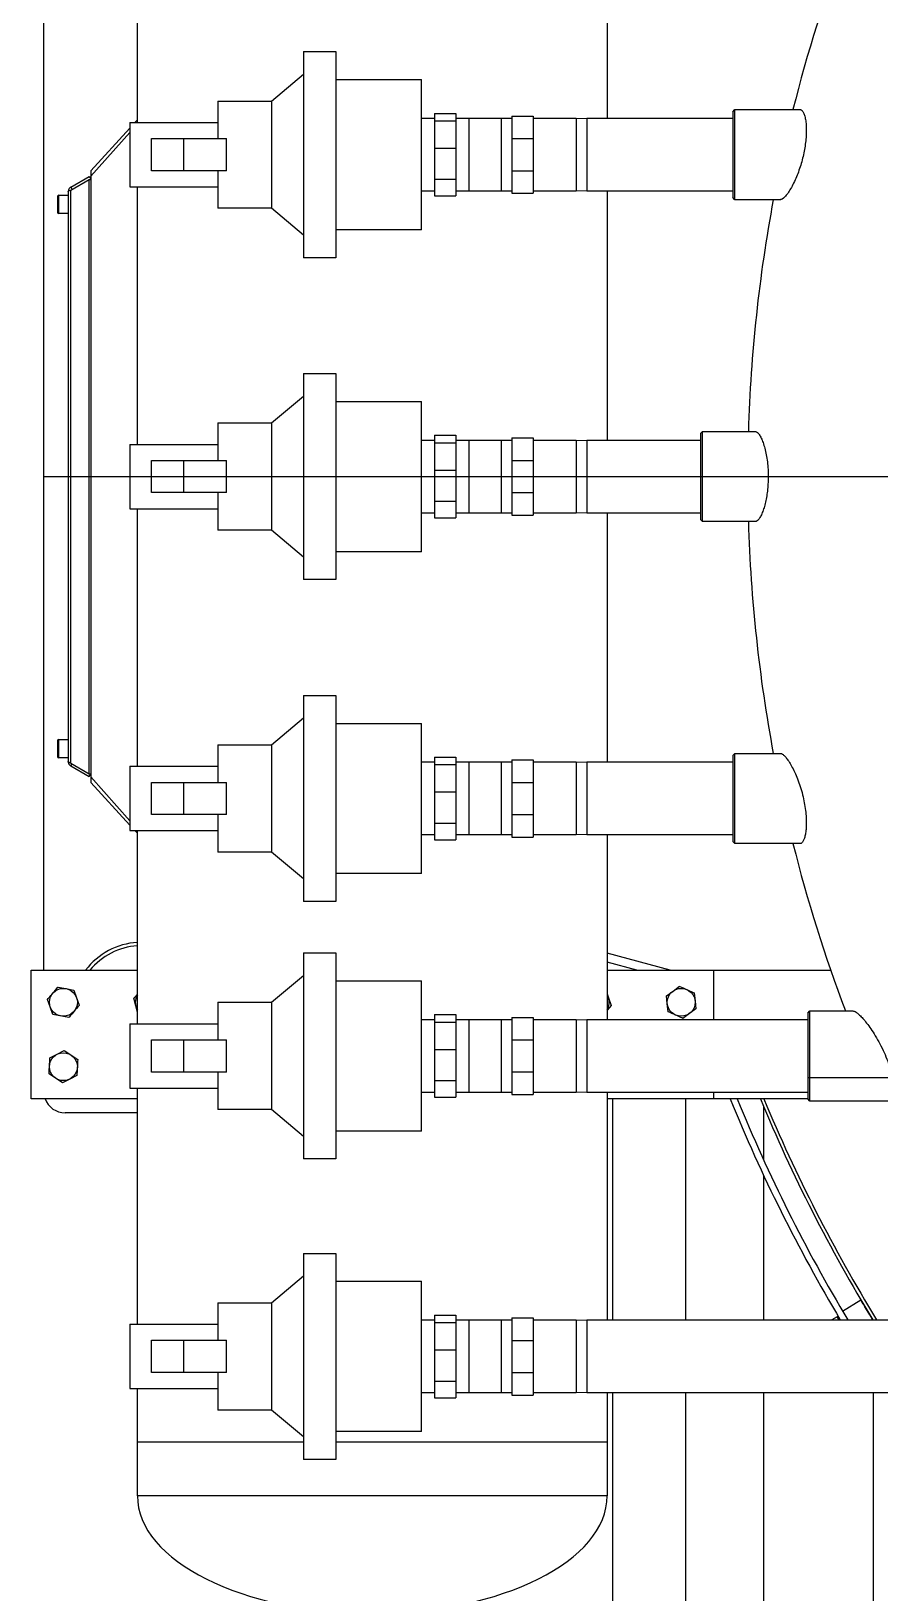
# Model space of a CAD drawing. Header units: millimetres. Extents: x -62354 to 129108, y -71259 to 35407.
# Drawn here: x -24122 to -23726, y 19358 to 20086 of the extents above; entities that cross this region are included whole.
import ezdxf

# ---------------------------------------------------------------- set-up
doc = ezdxf.new("R2010")
doc.units = ezdxf.units.MM
doc.header["$MEASUREMENT"] = 0
doc.layers.add('1st FL Layout xrf$0$CR-Machine', color=7, linetype='Continuous', transparency=0.5)

# ---------------------------------------------------------------- blocks, each defined once
blk = doc.blocks.new('1st FL Layout xrf$0$skjfdhkjhwiueriy872342343243')
at = {"color": 253}
for p, q in [((1200, -1031.19), (1200, 1031.19)), ((1480, -675), (1480, 675))]:
    blk.add_line(p, q, dxfattribs=at)
for p, q in [((1593, -778), (1593, -605)), ((1627, -605), (1627, -778)), ((1491, -636.39), (1491, -674)), ((1589.37, -646.85), (1588.08, -647.63)), ((1590.63, -646.1), (1589.37, -646.85)), ((1591.77, -645.41), (1590.63, -646.1)), ((1592.73, -644.83), (1591.77, -645.41)), ((1593, -644.67), (1592.73, -644.83)), ((1627, -644.5), (1745.51, -644.5)), ((1449, -674), (1449, -653.96)), ((1583.78, -650.21), (1583.71, -650.25)), ((1588.85, -658.8), (1583.71, -650.25)), ((1584.15, -649.99), (1583.78, -650.21)), ((1584.81, -649.59), (1584.15, -649.99)), ((1585.73, -649.04), (1584.81, -649.59)), ((1586.84, -648.37), (1585.73, -649.04)), ((1588.08, -647.63), (1586.84, -648.37)), ((1593, -660.42), (1591.52, -661.31)), ((1591.52, -661.31), (1593, -663.77)), ((1591.63, -661.24), (1591.8, -660.56)), ((1591.8, -660.56), (1591.96, -660.46)), ((1591.96, -660.46), (1592.4, -660.2)), ((1592.4, -660.2), (1593, -659.84)), ((1592.55, -660.11), (1592.55, -660.1)), ((1592.76, -659.98), (1592.8, -659.95)), ((1592.8, -659.95), (1592.81, -659.94)), ((1430, -768.5), (1430, -664.31)), ((1450, -675), (1449, -674)), ((1491, -674), (1449, -674)), ((1450, -675), (1490, -675)), ((1453, -778), (1453, -675)), ((1487, -675), (1487, -778)), ((1491, -674), (1490, -675)), ((1490, -675), (1490, -768.5)), ((1029, -709), (1029, -678.55)), ((1371, -678.55), (1371, -709)), ((1071, -687.55), (1071, -709)), ((1329, -709), (1329, -687.77)), ((1518.6, -695.5), (1493.78, -695.5)), ((1593, -695.5), (1525.74, -695.5)), ((1823.66, -695.5), (1627, -695.5)), ((1179, -724), (1179, -699.45)), ((1221, -699.23), (1221, -724)), ((1030, -710), (1029, -709)), ((1071, -709), (1029, -709)), ((1030, -710), (1070, -710)), ((1033, -778), (1033, -710)), ((1067, -710), (1067, -778)), ((1071, -709), (1070, -710)), ((1330, -710), (1329, -709)), ((1371, -709), (1329, -709)), ((1330, -710), (1370, -710)), ((1333, -778), (1333, -710)), ((1367, -710), (1367, -778)), ((1371, -709), (1370, -710)), ((1430, -719), (1453, -719)), ((1487, -719), (1490, -719)), ((1180, -725), (1179, -724)), ((1221, -724), (1179, -724)), ((1180, -725), (1220, -725)), ((1183, -778), (1183, -725)), ((1217, -725), (1217, -778)), ((1221, -724), (1220, -725)), ((1440.61, -727.91), (1444.34, -727.53)), ((1444.34, -727.53), (1448.08, -727.15)), ((1448.08, -727.15), (1450.27, -730.2)), ((1439.73, -737.8), (1437.53, -734.76)), ((1450.27, -730.2), (1452.47, -733.24)), ((1490, -732.06), (1593, -732.06)), ((1627, -732.06), (1822.1, -732.06)), ((1430, -739.21), (1422.15, -768.5)), ((1441.92, -740.85), (1439.73, -737.8)), ((1445.66, -740.47), (1441.92, -740.85)), ((1449.39, -740.09), (1445.66, -740.47)), ((1430, -754.67), (1426.29, -768.5)), ((947, -768.5), (1033, -768.5)), ((1067, -768.5), (1183, -768.5)), ((1217, -768.5), (1333, -768.5)), ((1367, -768.5), (1453, -768.5)), ((1441.02, -768.5), (1442.87, -767.86)), ((1441.54, -768.5), (1442.09, -768.19)), ((1442.09, -768.19), (1442.87, -767.86)), ((1442.87, -767.86), (1446.42, -766.63)), ((1446.42, -766.63), (1448.58, -768.5)), ((1487, -768.5), (1593, -768.5)), ((1490, -766.06), (1593, -766.06)), ((1627, -766.06), (1822.1, -766.06)), ((1627, -768.5), (1675, -768.5)), ((1650, -768.5), (1650, -895)), ((1675, -768.5), (1675, -987.5)), ((1033.16, -783), (1033, -778)), ((1033, -778), (1067, -778)), ((1067, -778), (1066.84, -783)), ((1183.16, -783), (1183, -778)), ((1183, -778), (1217, -778)), ((1217, -778), (1216.84, -783)), ((1333.16, -783), (1333, -778)), ((1333, -778), (1367, -778)), ((1367, -778), (1366.84, -783)), ((1453.16, -783), (1453, -778)), ((1453, -778), (1487, -778)), ((1487, -778), (1486.84, -783)), ((1593.16, -783), (1593, -778)), ((1593, -778), (1627, -778)), ((1627, -778), (1626.84, -783)), ((1033, -803), (1033, -783)), ((1033, -783), (1067, -783)), ((1067, -783), (1067, -803)), ((1183, -803), (1183, -783)), ((1183, -783), (1217, -783)), ((1217, -783), (1217, -803)), ((1333, -803), (1333, -783)), ((1333, -783), (1367, -783)), ((1367, -783), (1367, -803)), ((1453, -803), (1453, -783)), ((1453, -783), (1487, -783)), ((1487, -783), (1487, -803)), ((1593, -803), (1593, -783)), ((1593, -783), (1627, -783)), ((1627, -783), (1627, -803)), ((1032, -813), (1032, -803)), ((1032, -803), (1068, -803)), ((1042.54, -813), (1042.54, -803)), ((1057.46, -813), (1057.46, -803)), ((1068, -813), (1068, -803)), ((1182, -813), (1182, -803)), ((1182, -803), (1218, -803)), ((1192.54, -813), (1192.54, -803)), ((1207.46, -813), (1207.46, -803)), ((1218, -813), (1218, -803)), ((1332, -813), (1332, -803)), ((1332, -803), (1368, -803)), ((1342.54, -813), (1342.54, -803)), ((1357.46, -813), (1357.46, -803)), ((1368, -813), (1368, -803)), ((1452, -813), (1452, -803)), ((1452, -803), (1488, -803)), ((1462.54, -813), (1462.54, -803)), ((1477.46, -813), (1477.46, -803)), ((1488, -813), (1488, -803)), ((1592, -813), (1592, -803)), ((1592, -803), (1628, -803)), ((1602.54, -813), (1602.54, -803)), ((1617.46, -813), (1617.46, -803)), ((1628, -813), (1628, -803)), ((1032, -813), (1068, -813)), ((1033, -839), (1033, -813)), ((1067, -813), (1067, -839)), ((1182, -813), (1218, -813)), ((1183, -839), (1183, -813)), ((1217, -813), (1217, -839)), ((1332, -813), (1368, -813)), ((1333, -839), (1333, -813)), ((1367, -813), (1367, -839)), ((1452, -813), (1488, -813)), ((1453, -839), (1453, -813)), ((1487, -813), (1487, -839)), ((1592, -813), (1628, -813)), ((1593, -839), (1593, -813)), ((1627, -813), (1627, -839)), ((1033, -818), (1067, -818)), ((1183, -818), (1217, -818)), ((1333, -818), (1367, -818)), ((1453, -818), (1487, -818)), ((1593, -818), (1627, -818)), ((1033, -833), (1067, -833)), ((1183, -833), (1217, -833)), ((1333, -833), (1367, -833)), ((1453, -833), (1487, -833)), ((1593, -833), (1627, -833)), ((1030.75, -849), (1030.75, -839)), ((1030.75, -839), (1069.25, -839)), ((1034.25, -849), (1034.25, -839)), ((1046.98, -849), (1046.98, -839)), ((1061.48, -849), (1061.48, -839)), ((1069.25, -849), (1069.25, -839)), ((1180.75, -849), (1180.75, -839)), ((1180.75, -839), (1219.25, -839)), ((1184.25, -849), (1184.25, -839)), ((1196.98, -849), (1196.98, -839)), ((1211.48, -849), (1211.48, -839)), ((1219.25, -849), (1219.25, -839)), ((1330.75, -849), (1330.75, -839)), ((1330.75, -839), (1369.25, -839)), ((1334.25, -849), (1334.25, -839)), ((1346.98, -849), (1346.98, -839)), ((1361.48, -849), (1361.48, -839)), ((1369.25, -849), (1369.25, -839)), ((1450.75, -849), (1450.75, -839)), ((1450.75, -839), (1489.25, -839)), ((1454.25, -849), (1454.25, -839)), ((1466.98, -849), (1466.98, -839)), ((1481.48, -849), (1481.48, -839)), ((1489.25, -849), (1489.25, -839)), ((1590.75, -849), (1590.75, -839)), ((1590.75, -839), (1629.25, -839)), ((1594.25, -849), (1594.25, -839)), ((1606.98, -849), (1606.98, -839)), ((1621.48, -849), (1621.48, -839)), ((1629.25, -849), (1629.25, -839)), ((1030.75, -849), (1069.25, -849)), ((1033, -855), (1033, -849)), ((1067, -849), (1067, -855)), ((1180.75, -849), (1219.25, -849)), ((1183, -855), (1183, -849)), ((1217, -849), (1217, -855)), ((1330.75, -849), (1369.25, -849)), ((1333, -855), (1333, -849)), ((1367, -849), (1367, -855)), ((1450.75, -849), (1489.25, -849)), ((1453, -855), (1453, -849)), ((1487, -849), (1487, -855)), ((1590.75, -849), (1629.25, -849)), ((1593, -855), (1593, -849)), ((1627, -849), (1627, -855)), ((1015, -895), (1015, -855)), ((1085, -855), (1015, -855)), ((1085, -855), (1085, -895)), ((1165, -895), (1165, -855)), ((1235, -855), (1165, -855)), ((1235, -855), (1235, -895)), ((1315, -895), (1315, -855)), ((1385, -855), (1315, -855)), ((1385, -855), (1385, -895)), ((1435, -895), (1435, -855)), ((1505, -855), (1435, -855)), ((1505, -855), (1505, -895)), ((1575, -895), (1575, -855)), ((1645, -855), (1575, -855)), ((1645, -855), (1645, -895)), ((1002, -910), (1002, -895)), ((1002, -895), (1098, -895)), ((1098, -895), (1098, -910)), ((1152, -910), (1152, -895)), ((1152, -895), (1248, -895)), ((1248, -895), (1248, -910)), ((1302, -910), (1302, -895)), ((1302, -895), (1398, -895)), ((1398, -895), (1398, -910)), ((1422, -910), (1422, -895)), ((1422, -895), (1518, -895)), ((1518, -895), (1518, -910)), ((1562, -910), (1562, -895)), ((1562, -895), (1658, -895)), ((1658, -895), (1658, -910)), ((1002, -910), (1098, -910)), ((1025, -925), (1012.5, -910)), ((1087.5, -910), (1075, -925)), ((1152, -910), (1248, -910)), ((1175, -925), (1162.5, -910)), ((1237.5, -910), (1225, -925)), ((1302, -910), (1398, -910)), ((1325, -925), (1312.5, -910)), ((1387.5, -910), (1375, -925)), ((1422, -910), (1518, -910)), ((1445, -925), (1432.5, -910)), ((1507.5, -910), (1495, -925)), ((1562, -910), (1658, -910)), ((1585, -925), (1572.5, -910)), ((1647.5, -910), (1635, -925)), ((1650, -910), (1650, -987.5)), ((1025, -950), (1025, -925)), ((1025, -925), (1075, -925)), ((1075, -925), (1075, -950)), ((1175, -950), (1175, -925)), ((1175, -925), (1225, -925)), ((1225, -925), (1225, -950)), ((1325, -950), (1325, -925)), ((1325, -925), (1375, -925)), ((1375, -925), (1375, -950)), ((1445, -950), (1445, -925)), ((1445, -925), (1495, -925)), ((1495, -925), (1495, -950)), ((1585, -950), (1585, -925)), ((1585, -925), (1635, -925)), ((1635, -925), (1635, -950)), ((1025, -950), (1042.5, -950)), ((1035, -991), (1035, -950)), ((1042.5, -981), (1042.5, -946)), ((1057.5, -946), (1042.5, -946)), ((1057.5, -946), (1057.5, -981)), ((1057.5, -950), (1075, -950)), ((1065, -991), (1065, -950)), ((1175, -950), (1192.5, -950)), ((1185, -991), (1185, -950)), ((1192.5, -981), (1192.5, -946)), ((1207.5, -946), (1192.5, -946)), ((1207.5, -946), (1207.5, -981)), ((1207.5, -950), (1225, -950)), ((1215, -991), (1215, -950)), ((1325, -950), (1342.5, -950)), ((1335, -991), (1335, -950)), ((1342.5, -981), (1342.5, -946)), ((1357.5, -946), (1342.5, -946)), ((1357.5, -946), (1357.5, -981)), ((1357.5, -950), (1375, -950)), ((1365, -991), (1365, -950)), ((1445, -950), (1462.5, -950)), ((1455, -991), (1455, -950)), ((1462.5, -981), (1462.5, -946)), ((1477.5, -946), (1462.5, -946)), ((1477.5, -946), (1477.5, -981)), ((1477.5, -950), (1495, -950)), ((1485, -991), (1485, -950)), ((1585, -950), (1602.5, -950)), ((1595, -991), (1595, -950)), ((1602.5, -981), (1602.5, -946)), ((1617.5, -946), (1602.5, -946)), ((1617.5, -946), (1617.5, -981)), ((1617.5, -950), (1635, -950)), ((1625, -991), (1625, -950)), ((1042.5, -966), (1057.5, -966)), ((1192.5, -966), (1207.5, -966)), ((1342.5, -966), (1357.5, -966)), ((1462.5, -966), (1477.5, -966)), ((1602.5, -966), (1617.5, -966)), ((1057.5, -981), (1042.5, -981)), ((1207.5, -981), (1192.5, -981)), ((1357.5, -981), (1342.5, -981)), ((1477.5, -981), (1462.5, -981)), ((1617.5, -981), (1602.5, -981)), ((1035, -987.5), (945, -987.5)), ((1033.76, -987.5), (1035, -988.63)), ((1185, -987.5), (1065, -987.5)), ((1335, -987.5), (1215, -987.5)), ((1455, -987.5), (1365, -987.5)), ((1365, -988.63), (1366.24, -987.5)), ((1430, -1037), (1430, -987.5)), ((1446.66, -988.29), (1443.03, -989.24)), ((1449.64, -987.5), (1446.66, -988.29)), ((1595, -987.5), (1485, -987.5)), ((1490, -987.5), (1490, -1037)), ((1496.5, -987.5), (1496.5, -1021.19)), ((1675, -987.5), (1625, -987.5)), ((1035, -991), (1065, -991)), ((1037.59, -991), (1057.5, -1009.19)), ((1060, -1009.19), (1039.63, -991)), ((1185, -991), (1215, -991)), ((1335, -991), (1365, -991)), ((1360.37, -991), (1340, -1009.19)), ((1342.5, -1009.19), (1362.41, -991)), ((1455, -991), (1485, -991)), ((1595, -991), (1625, -991)), ((1057.5, -1009.19), (1342.5, -1009.19)), ((1060.18, -1009.94), (1061.48, -1009.19)), ((1065.14, -1018.53), (1060.18, -1009.94)), ((1061.55, -1009.31), (1061.48, -1009.19)), ((1061.55, -1009.94), (1061.55, -1009.19)), ((1338.45, -1009.94), (1061.55, -1009.94)), ((1066.51, -1018.53), (1061.55, -1009.94)), ((1333.49, -1018.53), (1338.45, -1009.94)), ((1334.86, -1018.53), (1339.82, -1009.94)), ((1338.45, -1009.94), (1338.45, -1009.19)), ((1338.45, -1009.31), (1338.52, -1009.19)), ((1339.82, -1009.94), (1338.52, -1009.19)), ((1065.14, -1018.53), (1066.17, -1017.94)), ((1333.49, -1018.53), (1066.51, -1018.53)), ((1334.86, -1018.53), (1333.83, -1017.94)), ((1438.61, -1020.81), (1439.3, -1017.12)), ((1439.3, -1017.12), (1442.84, -1015.87)), ((1442.84, -1015.87), (1446.38, -1014.62)), ((1467.51, -1021.58), (1471.62, -1015.3)), ((1479.11, -1015.72), (1480.8, -1019.07)), ((1067.31, -1019.78), (1332.69, -1019.78)), ((1068.93, -1024.15), (1068.93, -1019.78)), ((1077.43, -1024.15), (1068.93, -1024.15)), ((1069.56, -1024.78), (1076.81, -1024.78)), ((1077.43, -1019.78), (1077.43, -1024.15)), ((1322.57, -1024.15), (1322.57, -1019.78)), ((1331.07, -1024.15), (1322.57, -1024.15)), ((1323.19, -1024.78), (1330.44, -1024.78)), ((1331.07, -1019.78), (1331.07, -1024.15)), ((1437.92, -1024.5), (1438.61, -1020.81)), ((1452.08, -1019.5), (1450.7, -1026.88)), ((1469.2, -1024.93), (1467.51, -1021.58)), ((1470.89, -1028.28), (1469.2, -1024.93)), ((1482.49, -1022.42), (1478.38, -1028.7)), ((1480.8, -1019.07), (1482.49, -1022.42)), ((1430, -1031.19), (940, -1031.19)), ((1447.16, -1028.13), (1443.62, -1029.38)), ((1450.7, -1026.88), (1447.16, -1028.13)), ((1490, -1037), (1430, -1037))]:
    blk.add_line(p, q)
for centre in [(1445, -734), (1445, -1022), (1475, -1022)]:
    blk.add_circle(centre, 6.5)
for centre, radius, start, end in [((1200, 0), 753.5, 292.63571, 301.43736), ((1200, 0), 755, 292.58825, 301.3678), ((1200, 0), 703, 249.2558, 255.92196), ((1200, 0), 703, 284.07804, 290.7442), ((1200, 0), 765, 292.27701, 300.9123), ((1200, 0), 768, 292.18536, 300.77838), ((1200, 0), 703, 259.42635, 268.28821), ((1200, 0), 703, 271.71179, 280.57365), ((1445, -774), 6.5, 57.79577, 109.10853), ((1450, -985.39), 33, 183.67275, 232.6948), ((1450, -985.39), 31.42, 183.85785, 230.46428), ((1445, -982), 6.5, 237.79577, 302.20424), ((1069.56, -1024.15), 0.625, 180, 270), ((1076.81, -1024.15), 0.625, 270, 0), ((1323.19, -1024.15), 0.625, 180, 270), ((1330.44, -1024.15), 0.625, 270, 0), ((1486.5, -1021.19), 10, 290.48732, 0)]:
    blk.add_arc(centre, radius, start, end)
for major_axis, start_param, end_param in [((0, 109.5), 4.712389, 6.283185), ((0, -109.5), 0, 1.570796)]:
    blk.add_ellipse((1675, -878), major_axis=major_axis, ratio=0.5, start_param=start_param, end_param=end_param)
for points, knots in [([(1449.04, -653.94), (1449.05, -653.76), (1449.06, -653.34), (1449.6, -652.4), (1450.59, -651.16), (1452.07, -649.69), (1454.09, -647.96), (1456.62, -646.06), (1459.75, -643.98), (1463.34, -641.88), (1467.3, -639.86), (1471.41, -638.07), (1475.37, -636.65), (1479.05, -635.61), (1482.2, -634.95), (1484.88, -634.62), (1487.06, -634.56), (1488.76, -634.72), (1490.03, -635.07), (1490.76, -635.62), (1491.07, -636.07), (1490.99, -636.37), (1490.98, -636.39)], [0, 0, 0, 0, 1.580614, 3.837655, 6.095809, 8.63495, 11.175318, 14.086451, 16.998093, 20.175677, 23.351643, 26.433106, 29.511483, 32.188947, 34.864893, 37.211297, 39.557614, 41.803383, 44.049786, 46.352539, 48.655732, 48.818673, 48.818673, 48.818673, 48.818673]), ([(1029.05, -678.55), (1029.03, -678.5), (1028.94, -678.17), (1029.37, -677.61), (1030.38, -676.91), (1032.02, -676.34), (1034.17, -675.92), (1036.73, -675.68), (1039.63, -675.65), (1042.72, -675.83), (1045.95, -676.22), (1049.23, -676.81), (1052.5, -677.58), (1055.76, -678.54), (1058.9, -679.65), (1061.93, -680.92), (1064.68, -682.27), (1067.11, -683.68), (1069.04, -685.06), (1070.35, -686.31), (1070.99, -687.22), (1070.93, -687.61), (1070.91, -687.74)], [0, 0, 0, 0, 0.444632, 2.995406, 5.514338, 8.032586, 10.476546, 12.919942, 15.255293, 17.59055, 19.850278, 22.110444, 24.402973, 26.696252, 29.141475, 31.587313, 34.234229, 36.881241, 39.637303, 42.392255, 45.053227, 46.278519, 46.278519, 46.278519, 46.278519]), ([(1329.05, -687.75), (1329.03, -687.7), (1328.96, -687.42), (1329.34, -686.74), (1330.21, -685.72), (1331.67, -684.52), (1333.64, -683.22), (1336.17, -681.82), (1339.19, -680.42), (1342.61, -679.08), (1346.31, -677.9), (1350.08, -676.95), (1353.79, -676.26), (1357.23, -675.83), (1360.4, -675.65), (1363.2, -675.68), (1365.63, -675.9), (1367.67, -676.27), (1369.28, -676.77), (1370.39, -677.4), (1370.97, -678), (1370.94, -678.41), (1370.93, -678.55)], [0, 0, 0, 0, 0.551671, 2.84028, 5.247761, 7.656104, 10.252002, 12.848256, 15.59126, 18.333555, 21.042251, 23.749505, 26.246666, 28.743139, 31.048683, 33.354398, 35.612992, 37.87194, 40.196155, 42.520838, 44.94623, 46.285781, 46.285781, 46.285781, 46.285781]), ([(1179.05, -699.44), (1179.03, -699.39), (1178.95, -699.09), (1179.38, -698.46), (1180.35, -697.59), (1181.96, -696.68), (1184.11, -695.8), (1186.76, -694.99), (1189.8, -694.31), (1193.14, -693.8), (1196.59, -693.49), (1200.09, -693.39), (1203.49, -693.5), (1206.76, -693.79), (1209.84, -694.25), (1212.66, -694.85), (1215.22, -695.58), (1217.4, -696.4), (1219.16, -697.28), (1220.36, -698.17), (1220.98, -698.91), (1220.93, -699.3), (1220.92, -699.44)], [0, 0, 0, 0, 0.518802, 2.970898, 5.423389, 7.936808, 10.450073, 12.977241, 15.50378, 17.947689, 20.390951, 22.702905, 25.014859, 27.263984, 29.513564, 31.816312, 34.119527, 36.542112, 38.964954, 41.481647, 43.998137, 45.28364, 45.28364, 45.28364, 45.28364]), ([(1437.53, -734.76), (1437.55, -734.73), (1438.05, -733.6), (1438.57, -732.45), (1439.07, -731.33)], [0, 0, 0, 0, 0.101299, 3.752766, 3.752766, 3.752766, 3.752766]), ([(1439.07, -731.33), (1439.46, -730.48), (1439.97, -729.33), (1440.48, -728.2), (1440.61, -727.91)], [0, 0, 0, 0, 2.80309, 3.752814, 3.752814, 3.752814, 3.752814]), ([(1452.47, -733.24), (1452.34, -733.53), (1451.83, -734.66), (1451.31, -735.81), (1450.93, -736.67)], [0, 0, 0, 0, 0.949725, 3.75276, 3.75276, 3.75276, 3.75276]), ([(1450.93, -736.67), (1450.43, -737.78), (1449.91, -738.93), (1449.4, -740.06), (1449.39, -740.09)], [0, 0, 0, 0, 3.651521, 3.752814, 3.752814, 3.752814, 3.752814]), ([(1443.03, -989.24), (1442.81, -989.02), (1442.24, -988.44), (1441.66, -987.86), (1441.3, -987.5)], [0, 0, 0, 0, 0.948421, 2.45302, 2.45302, 2.45302, 2.45302]), ([(1065.14, -1018.53), (1065.26, -1018.7), (1065.5, -1019.05), (1066.02, -1019.45), (1066.63, -1019.73), (1067.08, -1019.76), (1067.31, -1019.78)], [0, 0, 0, 0, 0.605463, 1.24235, 1.911714, 2.614797, 2.614797, 2.614797, 2.614797]), ([(1067.31, -1019.78), (1067.2, -1019.75), (1066.98, -1019.69), (1066.71, -1019.23), (1066.58, -1018.75), (1066.51, -1018.53)], [0, 0, 0, 0, 0.542437, 1.083507, 1.565364, 1.565364, 1.565364, 1.565364]), ([(1333.49, -1018.53), (1333.44, -1018.7), (1333.33, -1019.05), (1333.15, -1019.44), (1332.93, -1019.73), (1332.77, -1019.76), (1332.69, -1019.78)], [0, 0, 0, 0, 0.360406, 0.740004, 1.138955, 1.55769, 1.55769, 1.55769, 1.55769]), ([(1332.69, -1019.78), (1332.99, -1019.75), (1333.58, -1019.69), (1334.36, -1019.23), (1334.7, -1018.75), (1334.86, -1018.53)], [0, 0, 0, 0, 0.905107, 1.807924, 2.611964, 2.611964, 2.611964, 2.611964]), ([(1446.38, -1014.62), (1446.4, -1014.64), (1447.34, -1015.45), (1448.3, -1016.27), (1449.23, -1017.06)], [0, 0, 0, 0, 0.101254, 3.752743, 3.752743, 3.752743, 3.752743]), ([(1449.23, -1017.06), (1449.94, -1017.67), (1450.9, -1018.49), (1451.84, -1019.3), (1452.08, -1019.5)], [0, 0, 0, 0, 2.803084, 3.752743, 3.752743, 3.752743, 3.752743]), ([(1471.62, -1015.3), (1471.65, -1015.3), (1472.89, -1015.37), (1474.14, -1015.44), (1475.37, -1015.51)], [0, 0, 0, 0, 0.101288, 3.752774, 3.752774, 3.752774, 3.752774]), ([(1475.37, -1015.51), (1476.3, -1015.56), (1477.56, -1015.63), (1478.8, -1015.7), (1479.11, -1015.72)], [0, 0, 0, 0, 2.80308, 3.752767, 3.752767, 3.752767, 3.752767]), ([(1440.77, -1026.94), (1439.84, -1026.14), (1438.89, -1025.32), (1437.95, -1024.52), (1437.92, -1024.5)], [0, 0, 0, 0, 3.65149, 3.75282, 3.75282, 3.75282, 3.75282]), ([(1443.62, -1029.38), (1443.38, -1029.17), (1442.44, -1028.37), (1441.49, -1027.55), (1440.77, -1026.94)], [0, 0, 0, 0, 0.949735, 3.752743, 3.752743, 3.752743, 3.752743]), ([(1474.63, -1028.49), (1473.41, -1028.42), (1472.16, -1028.35), (1470.92, -1028.28), (1470.89, -1028.28)], [0, 0, 0, 0, 3.651479, 3.752774, 3.752774, 3.752774, 3.752774]), ([(1478.38, -1028.7), (1478.07, -1028.68), (1476.83, -1028.61), (1475.57, -1028.54), (1474.63, -1028.49)], [0, 0, 0, 0, 0.949694, 3.752774, 3.752774, 3.752774, 3.752774])]:
    blk.add_open_spline(points, degree=3, knots=knots)
blk = doc.blocks.new('1st FL Layout xrf')
at = {"layer": '1st FL Layout xrf$0$CR-Machine', "rotation": 270}
blk.add_blockref('1st FL Layout xrf$0$skjfdhkjhwiueriy872342343243', (-23084.86, 21078.49), dxfattribs=at)

msp = doc.modelspace()

# ---------------------------------------------------------------- block references
msp.add_blockref('1st FL Layout xrf', (0, 0))

doc.saveas('drawing.dxf')
